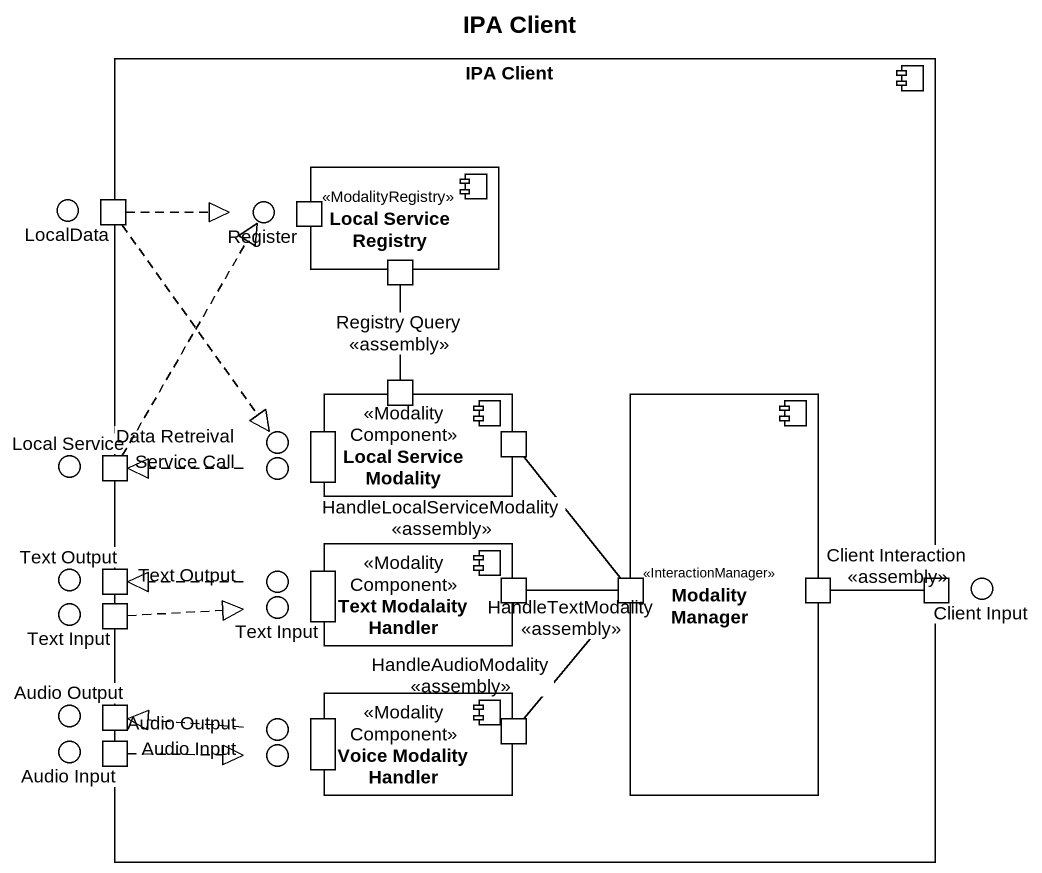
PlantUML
@startuml
title IPA Client
component "IPA Client" as IPA_Client {
  component "Local Service Registry" as Local_Service_Registry <<ModalityRegistry>> {
    port " " as port2
    port " " as port3
  }
  port " " as port1
  component "Local Service Modality" as Local_Service_Modality <<ModalityComponent>> {
    port " " as port4
    port " " as port6
    port " " as port7
  }
  component "Modality Manager" as Modality_Manager <<InteractionManager>> {
    port " " as port12
    port " " as port13
  }
  port " " as port5
  component "Text Modalaity Handler" as Text_Modalaity_Handler <<ModalityComponent>> {
    port " " as port10
    port " " as port11
  }
  port " " as port8
  port " " as port9
  port " " as port14
  port " " as port15
  component "Voice Modality Handler" as Voice_Modality_Handler <<ModalityComponent>> {
    port " " as port17
    port " " as port18
  }
  port " " as port16
}
() LocalData
() Register
() "Local Service" as Local_Service
() "Data Retreival" as Data_Retreival
() "Service Call" as Service_Call
() "Text Input" as Text_Input
() "Text Output" as Text_Output
() "Text Output" as Text_Output_2
() "Text Input" as Text_Input_2
() "Client Input" as Client_Input
() "Audio Output" as Audio_Output
() "Audio Input" as Audio_Input
() "Audio Output" as Audio_Output_2
() "Audio Input" as Audio_Input_2
IPA_Client -up- Register
IPA_Client -left- Data_Retreival
IPA_Client -left- Service_Call
IPA_Client -left- Text_Output_2
IPA_Client -left- Text_Input_2
IPA_Client -- Audio_Output_2
IPA_Client -- Audio_Input_2
port1 .right.|> Register
port1 ..|> Data_Retreival
port4 -up- port3 : Registry Query\n<<assembly>>
port5 .up.|> Register
Service_Call .left.|> port5
port9 .right.|> Text_Input_2
Text_Output_2 .left.|> port8
port12 -up- port7 : HandleLocalServiceModality\n<<assembly>>
port12 -left- port11 : HandleTextModality\n<<assembly>>
port12 -- port18 : HandleAudioModality\n<<assembly>>
port14 -left- port13 : Client Interaction\n<<assembly>>
port16 .right.|> Audio_Input_2
Audio_Output_2 .left.|> port15
@enduml
